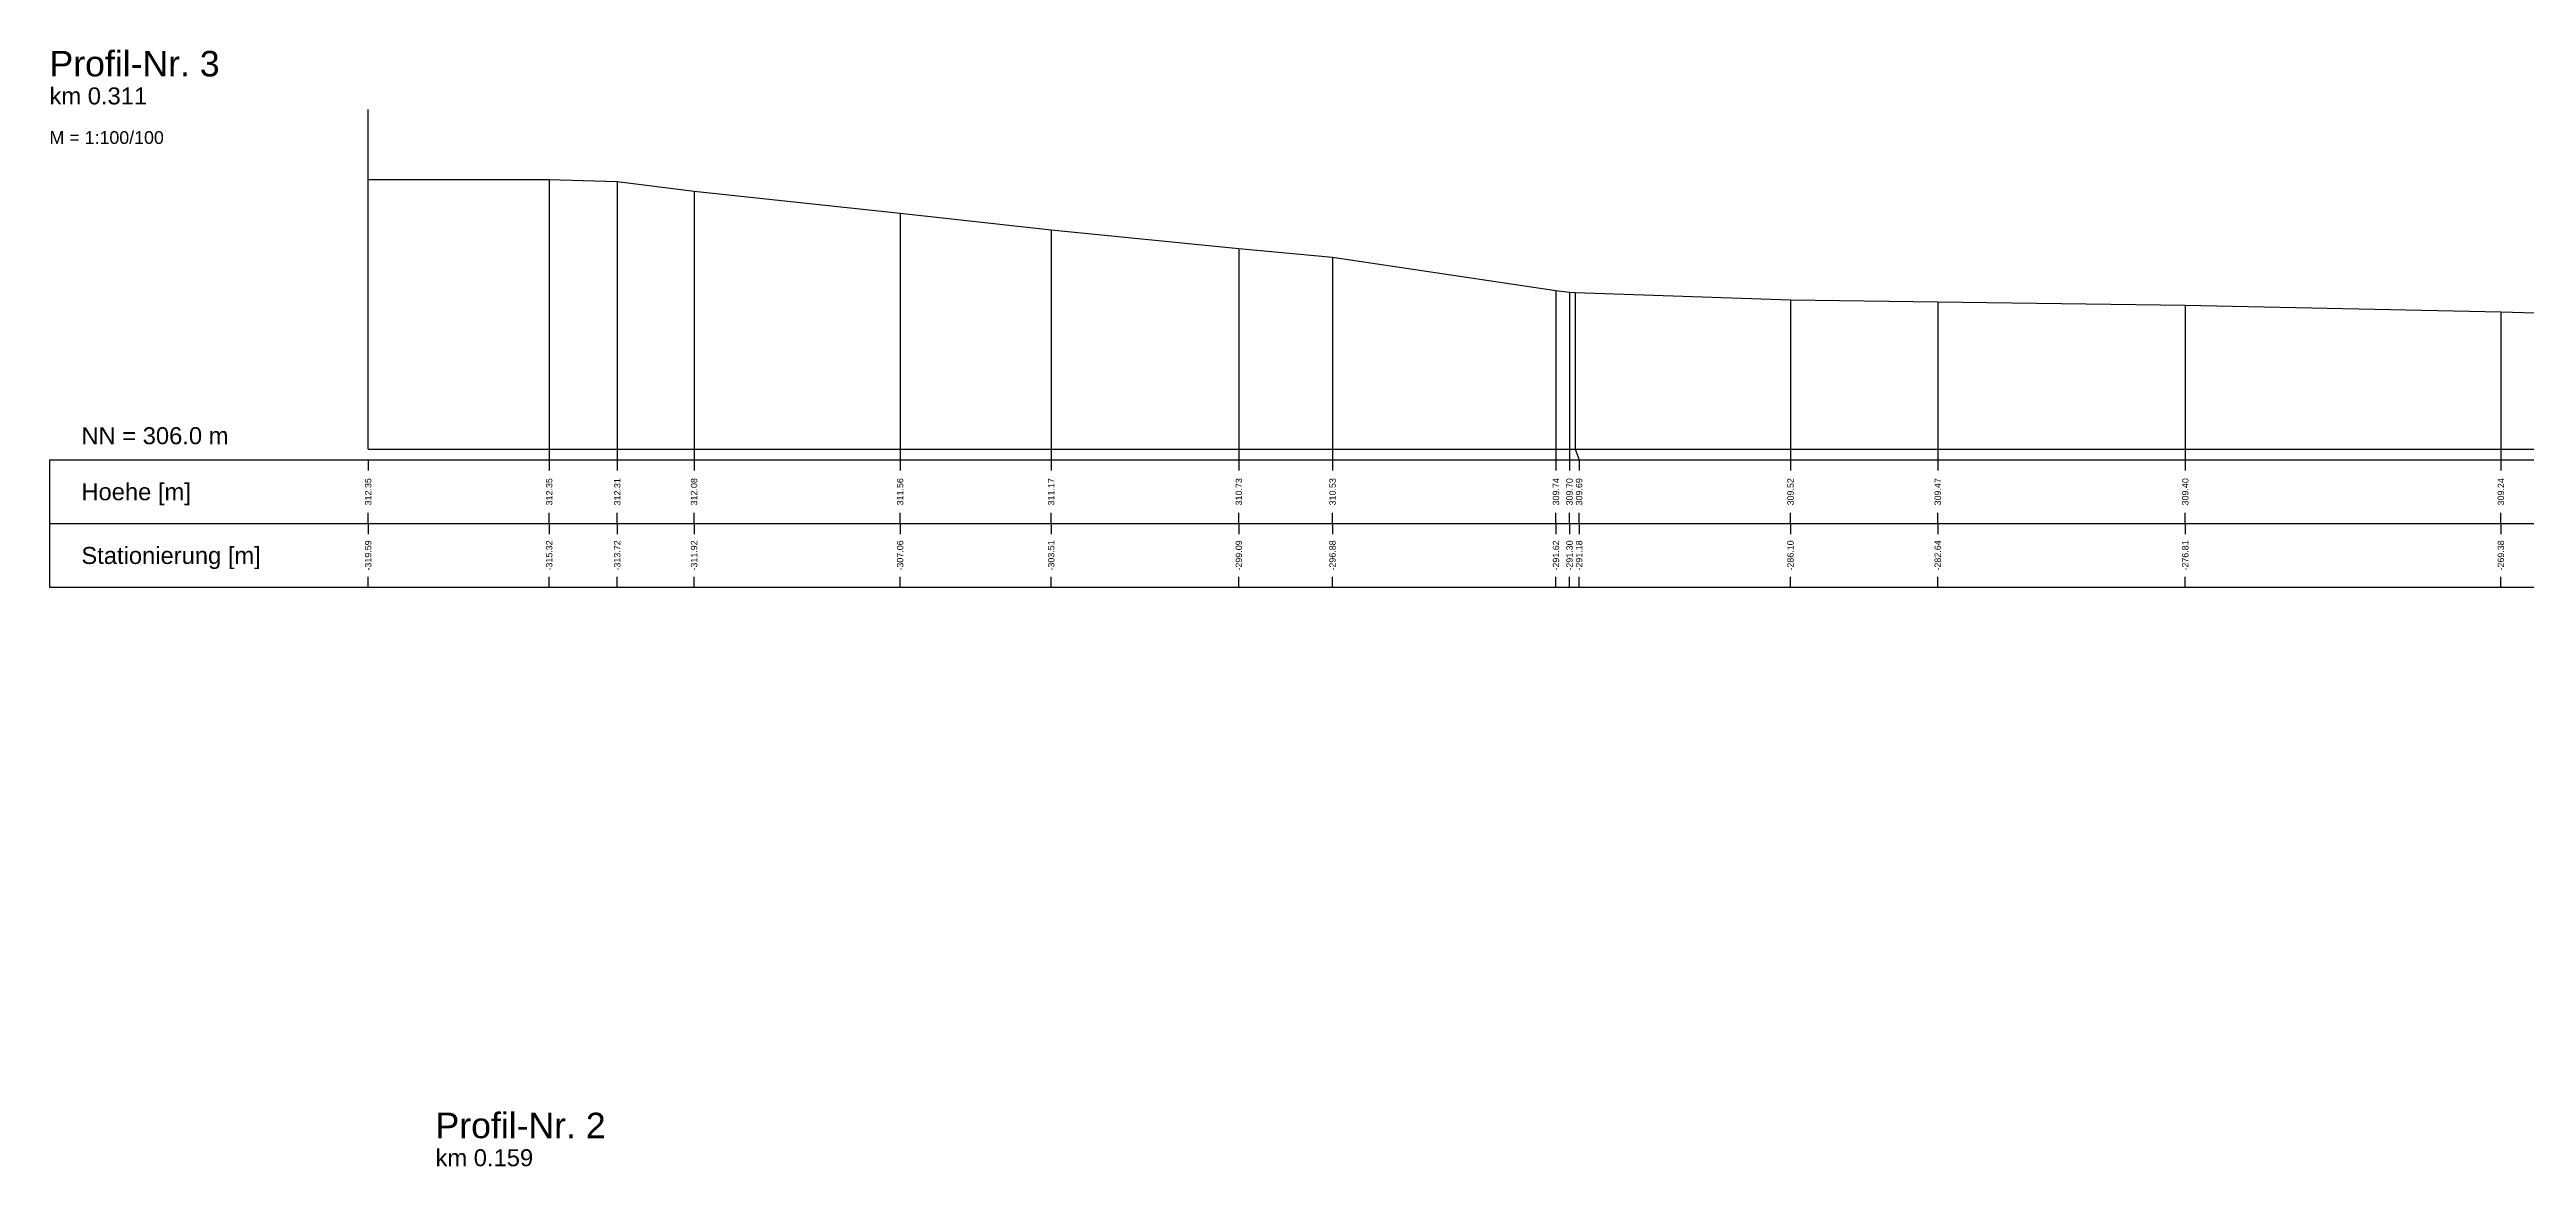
# Model space of a CAD drawing. Header units: millimetres. Extents: x -170 to 301, y 153 to 290.
# Drawn here: x -167.3 to -109, y 189.1 to 215.4 of the extents above; entities that cross this region are included whole.
import ezdxf
from ezdxf.enums import TextEntityAlignment as Align

# ---------------------------------------------------------------- set-up
doc = ezdxf.new("R2010")
doc.units = ezdxf.units.MM
doc.styles.get("Standard").update_dxf_attribs({"font": 'arial.ttf'})

msp = doc.modelspace()

# ---------------------------------------------------------------- linework, layer by layer
at = {"layer": 'band'}
for p, q in [((-159.794, 205.75), (-159.794, 205.5)), ((-155.531, 205.75), (-155.531, 205.5)), ((-153.929, 205.75), (-153.929, 205.5)), ((-152.121, 205.75), (-152.121, 205.5)), ((-147.269, 205.75), (-147.269, 205.5)), ((-143.713, 205.75), (-143.713, 205.5)), ((-139.295, 205.75), (-139.295, 205.5)), ((-137.09, 205.75), (-137.09, 205.5)), ((-131.83, 205.75), (-131.83, 205.5)), ((-131.511, 205.75), (-131.511, 205.5)), ((-131.286, 205.75), (-131.286, 205.5)), ((-126.309, 205.75), (-126.309, 205.5)), ((-122.843, 205.75), (-122.843, 205.5)), ((-117.015, 205.75), (-117.015, 205.5)), ((-109.585, 205.75), (-109.585, 205.5)), ((-159.794, 204.25), (-159.794, 204.5)), ((-159.794, 204.25), (-159.794, 204)), ((-155.531, 204.25), (-155.531, 204.5)), ((-155.531, 204.25), (-155.531, 204)), ((-153.929, 204.25), (-153.929, 204.5)), ((-153.929, 204.25), (-153.929, 204)), ((-152.121, 204.25), (-152.121, 204.5)), ((-152.121, 204.25), (-152.121, 204)), ((-147.269, 204.25), (-147.269, 204.5)), ((-147.269, 204.25), (-147.269, 204)), ((-143.713, 204.25), (-143.713, 204.5)), ((-143.713, 204.25), (-143.713, 204)), ((-139.295, 204.25), (-139.295, 204.5)), ((-139.295, 204.25), (-139.295, 204)), ((-137.09, 204.25), (-137.09, 204.5)), ((-137.09, 204.25), (-137.09, 204)), ((-131.83, 204.25), (-131.83, 204.5)), ((-131.83, 204.25), (-131.83, 204)), ((-131.511, 204.25), (-131.511, 204.5)), ((-131.511, 204.25), (-131.511, 204)), ((-131.286, 204.25), (-131.286, 204.5)), ((-131.286, 204.25), (-131.286, 204)), ((-126.309, 204.25), (-126.309, 204.5)), ((-126.309, 204.25), (-126.309, 204)), ((-122.843, 204.25), (-122.843, 204.5)), ((-122.843, 204.25), (-122.843, 204)), ((-117.015, 204.25), (-117.015, 204.5)), ((-117.015, 204.25), (-117.015, 204)), ((-109.585, 204.25), (-109.585, 204.5)), ((-109.585, 204.25), (-109.585, 204)), ((-159.794, 202.75), (-159.794, 203)), ((-155.531, 202.75), (-155.531, 203)), ((-153.929, 202.75), (-153.929, 203)), ((-152.121, 202.75), (-152.121, 203)), ((-147.269, 202.75), (-147.269, 203)), ((-143.713, 202.75), (-143.713, 203)), ((-139.295, 202.75), (-139.295, 203)), ((-137.09, 202.75), (-137.09, 203)), ((-131.83, 202.75), (-131.83, 203)), ((-131.511, 202.75), (-131.511, 203)), ((-131.286, 202.75), (-131.286, 203)), ((-126.309, 202.75), (-126.309, 203)), ((-122.843, 202.75), (-122.843, 203)), ((-117.015, 202.75), (-117.015, 203)), ((-109.585, 202.75), (-109.585, 203))]:
    msp.add_line(p, q, dxfattribs=at)
at = {"layer": 'frame'}
for p, q in [((-159.794, 206), (-159.794, 214)), ((-159.794, 206), (228.825, 206)), ((-167.294, 205.75), (228.825, 205.75)), ((-167.294, 205.75), (-167.294, 204.25)), ((-167.294, 204.25), (228.825, 204.25)), ((-167.294, 204.25), (-167.294, 202.75)), ((-167.294, 202.75), (228.825, 202.75))]:
    msp.add_line(p, q, dxfattribs=at)
at = {"layer": 'marker', "color": 253}
for p, q in [((-155.531, 212.35), (-155.531, 206)), ((-153.929, 212.305), (-153.929, 206)), ((-152.121, 212.077), (-152.121, 206)), ((-147.269, 211.558), (-147.269, 206)), ((-143.713, 211.166), (-143.713, 206)), ((-139.295, 210.727), (-139.295, 206)), ((-137.09, 210.525), (-137.09, 206)), ((-131.83, 209.742), (-131.83, 206)), ((-131.511, 209.697), (-131.511, 206)), ((-131.381, 209.688), (-131.381, 206)), ((-126.309, 209.517), (-126.309, 206)), ((-122.843, 209.474), (-122.843, 206)), ((-117.015, 209.397), (-117.015, 206)), ((-109.585, 209.239), (-109.585, 206)), ((-155.531, 206), (-155.531, 205.75)), ((-153.929, 206), (-153.929, 205.75)), ((-152.121, 206), (-152.121, 205.75)), ((-147.269, 206), (-147.269, 205.75)), ((-143.713, 206), (-143.713, 205.75)), ((-139.295, 206), (-139.295, 205.75)), ((-137.09, 206), (-137.09, 205.75)), ((-131.83, 206), (-131.83, 205.75)), ((-131.511, 206), (-131.511, 205.75)), ((-131.381, 206), (-131.286, 205.75)), ((-126.309, 206), (-126.309, 205.75)), ((-122.843, 206), (-122.843, 205.75)), ((-117.015, 206), (-117.015, 205.75)), ((-109.585, 206), (-109.585, 205.75))]:
    msp.add_line(p, q, dxfattribs=at)
at = {"layer": 'profile'}
msp.add_lwpolyline([(-159.794, 212.35), (-155.531, 212.35), (-153.929, 212.305), (-152.121, 212.077), (-147.269, 211.558), (-143.713, 211.166), (-139.295, 210.727), (-137.09, 210.525), (-131.83, 209.742), (-131.511, 209.697), (-131.381, 209.688), (-126.309, 209.517), (-122.843, 209.474), (-117.015, 209.397), (-109.585, 209.239), (-104.441, 209.084)], dxfattribs=at)

# ---------------------------------------------------------------- texts
for s, height, p in [('Profil-Nr. 3', 0.6, (-167.294, 214.6)), ('km 0.311', 0.4, (-167.294, 214)), ('M = 1:100/100', 0.3, (-167.294, 213.1)), ('NN = 306.0 m', 0.4, (-166.544, 206)), ('Profil-Nr. 2', 0.6, (-158.207, 189.6)), ('km 0.159', 0.4, (-158.207, 189))]:
    msp.add_text(s, height=height).set_placement(p, align=Align.BOTTOM_LEFT)
for s, p in [('312.35', (-159.794, 205)), ('312.35', (-155.531, 205)), ('312.31', (-153.929, 205)), ('312.08', (-152.121, 205)), ('311.56', (-147.269, 205)), ('311.17', (-143.713, 205)), ('310.73', (-139.295, 205)), ('310.53', (-137.09, 205)), ('309.74', (-131.83, 205)), ('309.70', (-131.511, 205)), ('309.69', (-131.286, 205)), ('309.52', (-126.309, 205)), ('309.47', (-122.843, 205)), ('309.40', (-117.015, 205)), ('309.24', (-109.585, 205)), ('-319.59', (-159.794, 203.5)), ('-315.32', (-155.531, 203.5)), ('-313.72', (-153.929, 203.5)), ('-311.92', (-152.121, 203.5)), ('-307.06', (-147.269, 203.5)), ('-303.51', (-143.713, 203.5)), ('-299.09', (-139.295, 203.5)), ('-296.88', (-137.09, 203.5)), ('-291.62', (-131.83, 203.5)), ('-291.30', (-131.511, 203.5)), ('-291.18', (-131.286, 203.5)), ('-286.10', (-126.309, 203.5)), ('-282.64', (-122.843, 203.5)), ('-276.81', (-117.015, 203.5)), ('-269.38', (-109.585, 203.5))]:
    msp.add_text(s, height=0.15, rotation=90).set_placement(p, align=Align.MIDDLE)
for s, p in [('Hoehe [m]', (-166.544, 205)), ('Stationierung [m]', (-166.544, 203.5))]:
    msp.add_text(s, height=0.4).set_placement(p, align=Align.MIDDLE_LEFT)

doc.saveas('drawing.dxf')
